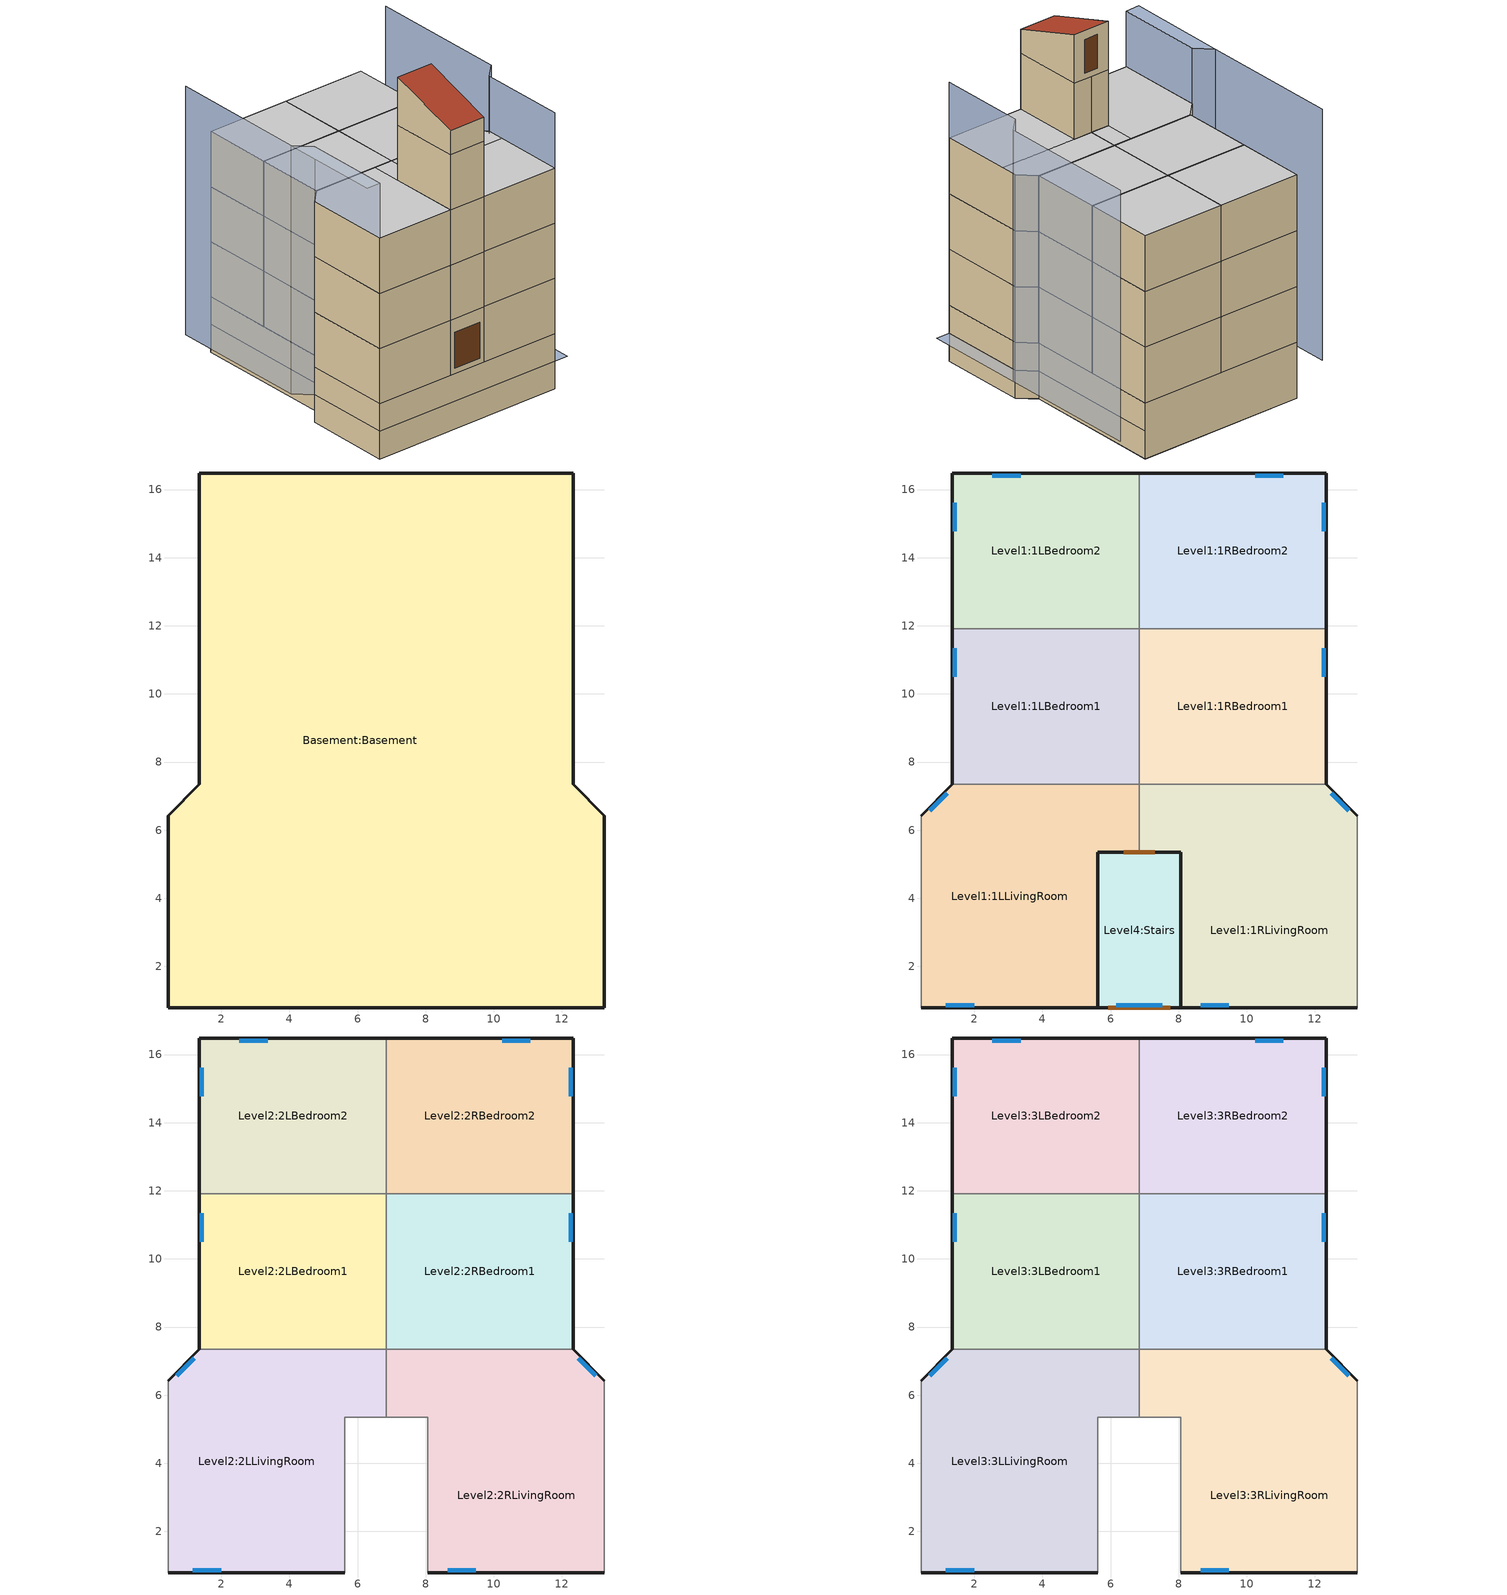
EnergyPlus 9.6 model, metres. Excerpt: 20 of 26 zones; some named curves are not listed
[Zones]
Basement:Basement
 floor ground (Project ground floor): 12.33,7.34 3.18,16.49 12.33,16.49 z0; 1.36,0.78 0.44,0.78 0.44,6.43 1.36,7.34 z0; 13.24,0.78 1.36,0.78 1.36,16.49 3.18,16.49 13.24,6.43 z0
 wall outside (Project wall + 1 inboard EPS = R 6.5): 1.36,16.49 1.36,7.34 0.44,6.43 0.44,0.78 13.24,0.78 13.24,6.43 12.33,7.34 12.33,16.49 z1.75:3.51; 12.33,16.49 1.36,16.49 z0:3.51
 wall ground (Project below grade wall): 1.36,16.49 1.36,7.34 0.44,6.43 0.44,0.78 13.24,0.78 13.24,6.43 12.33,7.34 12.33,16.49 z0:1.75
Level4:Stairs
 floor to Basement:Basement (Project internal floor): 8.06,0.78 5.62,0.78 5.62,5.35 8.06,5.35 z3.51
 wall outside (Project wall + 1 inboard EPS = R 6.5): 5.62,0.78 8.06,0.78 z14.02:17.53; 8.06,5.35 5.62,5.35 z17.53:20.57; 5.62,0.78 8.06,0.78 z17.53:19.05; 5.62,0.78 8.06,0.78 z10.52:14.02; 5.62,0.78 8.06,0.78 z7.01:10.52; 5.62,0.78 8.06,0.78 z3.51:7.01; 8.06,0.78,17.53 8.06,5.35,17.53 8.06,5.35,20.57 8.06,0.78,19.05; 5.62,5.35,17.53 5.62,0.78,17.53 5.62,0.78,19.05 5.62,5.35,20.57
 wall to Level4:4LLivingRoom (Project partition_Rev): 6.84,5.35 5.62,5.35 5.62,0.78 z14.02:17.53
 wall to Level4:4RLivingRoom (Project partition_Rev): 8.06,0.78 8.06,5.35 6.84,5.35 z14.02:17.53
 wall to Level3:3RLivingRoom (Project partition): 8.06,0.78 8.06,5.35 6.84,5.35 z10.52:14.02
 wall to Level3:3LLivingRoom (Project partition): 6.84,5.35 5.62,5.35 5.62,0.78 z10.52:14.02
 wall to Level2:2RLivingRoom (Project partition): 8.06,0.78 8.06,5.35 6.84,5.35 z7.01:10.52
 wall to Level2:2LLivingRoom (Project partition): 6.84,5.35 5.62,5.35 5.62,0.78 z7.01:10.52
 wall to Level1:1RLivingRoom (Project partition): 8.06,0.78 8.06,5.35 6.84,5.35 z3.51:7.01
 wall to Level1:1LLivingRoom (Project partition): 6.84,5.35 5.62,5.35 5.62,0.78 z3.51:7.01
 window (Project Glzg U=0.54  SHGC=0.7 Dbl Clr Air - 1001): 6.16,0.85 7.52,0.85 z15.22:16.64; 6.16,0.85 7.52,0.85 z11.71:13.13; 6.16,0.85 7.52,0.85 z8.21:9.63
 door (Project external door): 7.3,5.35 6.38,5.35 z17.88:20.02; 5.93,0.78 7.76,0.78 z3.86:6.15
 roof outside (Project pitched roof): 5.62,0.78,19.05 8.06,0.78,19.05 8.06,5.35,20.57 5.62,5.35,20.57
Level1:1RLivingRoom
 floor to Basement:Basement (Project internal floor): 13.24,0.78 8.06,0.78 8.06,5.35 13.24,5.35 z3.51; 13.24,5.35 6.84,5.35 6.84,7.34 12.33,7.34 13.24,6.43 z3.51
 wall outside (Project wall + 1 inboard EPS = R 6.5): 13.24,6.43 12.33,7.34 / 8.06,0.78 13.24,0.78 z3.51:7.01
 wall to Level1:1LLivingRoom (Project partition_Rev): 6.84,7.34 6.84,5.35 z3.51:7.01
 wall adiabatic (Project partition): 13.24,0.78 13.24,6.43 z3.51:7.01
 wall to Level1:1RBedroom1 (Project partition): 12.33,7.34 6.84,7.34 z3.51:7.01
 window (Project Glzg U=0.54  SHGC=0.7 Dbl Clr Air - 1001): 12.99,6.57 12.47,7.09 z5.01:6.43
 window x3 (Project Glzg U=0.54  SHGC=0.7 Dbl Clr Air - 1001): 8.64,0.85 9.48,0.85 z4.41:6.16
Level1:1LLivingRoom
 floor to Basement:Basement (Project internal floor): 6.84,5.35 5.62,5.35 5.62,7.34 6.84,7.34 z3.51; 5.62,0.78 0.44,0.78 0.44,6.43 1.36,7.34 5.62,7.34 z3.51
 wall outside (Project wall + 1 inboard EPS = R 6.5): 1.36,7.34 0.44,6.43 / 0.44,0.78 5.62,0.78 z3.51:7.01
 wall to Level1:1LBedroom1 (Project partition): 6.84,7.34 1.36,7.34 z3.51:7.01
 wall adiabatic (Project partition): 0.44,6.43 0.44,0.78 z3.51:7.01
 window (Project Glzg U=0.54  SHGC=0.7 Dbl Clr Air - 1001): 1.21,7.09 0.69,6.57 z5.01:6.43
 window x3 (Project Glzg U=0.54  SHGC=0.7 Dbl Clr Air - 1001): 1.16,0.85 1.99,0.85 z4.41:6.16
Level1:1LBedroom1
 floor to Basement:Basement (Project internal floor): 6.84,7.34 1.36,7.34 1.36,11.91 6.84,11.91 z3.51
 wall outside (Project wall + 1 inboard EPS = R 6.5): 1.36,11.91 1.36,7.34 z3.51:7.01
 wall to Level1:1RBedroom1 (Project partition): 6.84,7.34 6.84,11.91 z3.51:7.01
 wall to Level1:1LBedroom2 (Project partition): 6.84,11.91 1.36,11.91 z3.51:7.01
 window x2 (Project Glzg U=0.54  SHGC=0.7 Dbl Clr Air - 1001): 1.43,11.34 1.43,10.51 z4.41:6.16
Level1:1RBedroom1
 floor to Basement:Basement (Project internal floor): 12.33,7.34 6.84,7.34 6.84,11.91 12.33,11.91 z3.51
 wall outside (Project wall + 1 inboard EPS = R 6.5): 12.33,7.34 12.33,11.91 z3.51:7.01
 wall to Level1:1RBedroom2 (Project partition): 12.33,11.91 6.84,11.91 z3.51:7.01
 window x2 (Project Glzg U=0.54  SHGC=0.7 Dbl Clr Air - 1001): 12.25,10.51 12.25,11.34 z4.41:6.16
Level1:1LBedroom2
 floor to Basement:Basement (Project internal floor): 6.84,11.91 1.36,11.91 1.36,16.49 6.84,16.49 z3.51
 wall outside (Project wall + 1 inboard EPS = R 6.5): 6.84,16.49 1.36,16.49 1.36,11.91 z3.51:7.01
 wall to Level1:1RBedroom2 (Project partition): 6.84,11.91 6.84,16.49 z3.51:7.01
 window x2 (Project Glzg U=0.54  SHGC=0.7 Dbl Clr Air - 1001): 3.37,16.41 2.53,16.41 / 1.43,15.61 1.43,14.77 z4.41:6.16
Level1:1RBedroom2
 floor to Basement:Basement (Project internal floor): 12.33,11.91 6.84,11.91 6.84,16.49 12.33,16.49 z3.51
 wall outside (Project wall + 1 inboard EPS = R 6.5): 12.33,11.91 12.33,16.49 6.84,16.49 z3.51:7.01
 window x2 (Project Glzg U=0.54  SHGC=0.7 Dbl Clr Air - 1001): 12.25,14.77 12.25,15.61 / 11.08,16.41 10.24,16.41 z4.41:6.16
Level2:2RLivingRoom
 floor to Level1:1RLivingRoom (Project internal floor): 13.24,0.78 8.06,0.78 8.06,5.35 13.24,5.35 z7.01; 13.24,5.35 6.84,5.35 6.84,7.34 12.33,7.34 13.24,6.43 z7.01
 wall outside (Project wall + 1 inboard EPS = R 6.5): 13.24,6.43 12.33,7.34 / 8.06,0.78 13.24,0.78 z7.01:10.52
 wall to Level2:2LLivingRoom (Project partition_Rev): 6.84,7.34 6.84,5.35 z7.01:10.52
 wall adiabatic (Project partition): 13.24,0.78 13.24,6.43 z7.01:10.52
 wall to Level2:2RBedroom1 (Project partition): 12.33,7.34 6.84,7.34 z7.01:10.52
 window (Project Glzg U=0.54  SHGC=0.7 Dbl Clr Air - 1001): 12.99,6.57 12.47,7.09 z8.51:9.93
 window x3 (Project Glzg U=0.54  SHGC=0.7 Dbl Clr Air - 1001): 8.64,0.85 9.48,0.85 z7.91:9.66
Level2:2LLivingRoom
 floor to Level1:1LLivingRoom (Project internal floor): 6.84,5.35 5.62,5.35 5.62,7.34 6.84,7.34 z7.01; 5.62,0.78 0.44,0.78 0.44,6.43 1.36,7.34 5.62,7.34 z7.01
 wall outside (Project wall + 1 inboard EPS = R 6.5): 1.36,7.34 0.44,6.43 / 0.44,0.78 5.62,0.78 z7.01:10.52
 wall to Level2:2LBedroom1 (Project partition): 6.84,7.34 1.36,7.34 z7.01:10.52
 wall adiabatic (Project partition): 0.44,6.43 0.44,0.78 z7.01:10.52
 window (Project Glzg U=0.54  SHGC=0.7 Dbl Clr Air - 1001): 1.21,7.09 0.69,6.57 z8.51:9.93
 window x3 (Project Glzg U=0.54  SHGC=0.7 Dbl Clr Air - 1001): 1.16,0.85 1.99,0.85 z7.91:9.66
Level2:2LBedroom1
 floor to Level1:1LBedroom1 (Project internal floor): 6.84,7.34 1.36,7.34 1.36,11.91 6.84,11.91 z7.01
 wall outside (Project wall + 1 inboard EPS = R 6.5): 1.36,11.91 1.36,7.34 z7.01:10.52
 wall to Level2:2RBedroom1 (Project partition): 6.84,7.34 6.84,11.91 z7.01:10.52
 wall to Level2:2LBedroom2 (Project partition): 6.84,11.91 1.36,11.91 z7.01:10.52
 window x2 (Project Glzg U=0.54  SHGC=0.7 Dbl Clr Air - 1001): 1.43,11.34 1.43,10.51 z7.91:9.66
Level2:2RBedroom1
 floor to Level1:1RBedroom1 (Project internal floor): 12.33,7.34 6.84,7.34 6.84,11.91 12.33,11.91 z7.01
 wall outside (Project wall + 1 inboard EPS = R 6.5): 12.33,7.34 12.33,11.91 z7.01:10.52
 wall to Level2:2RBedroom2 (Project partition): 12.33,11.91 6.84,11.91 z7.01:10.52
 window x2 (Project Glzg U=0.54  SHGC=0.7 Dbl Clr Air - 1001): 12.25,10.51 12.25,11.34 z7.91:9.66
Level2:2LBedroom2
 floor to Level1:1LBedroom2 (Project internal floor): 6.84,11.91 1.36,11.91 1.36,16.49 6.84,16.49 z7.01
 wall outside (Project wall + 1 inboard EPS = R 6.5): 6.84,16.49 1.36,16.49 1.36,11.91 z7.01:10.52
 wall to Level2:2RBedroom2 (Project partition): 6.84,11.91 6.84,16.49 z7.01:10.52
 window x2 (Project Glzg U=0.54  SHGC=0.7 Dbl Clr Air - 1001): 3.37,16.41 2.53,16.41 / 1.43,15.61 1.43,14.77 z7.91:9.66
Level2:2RBedroom2
 floor to Level1:1RBedroom2 (Project internal floor): 12.33,11.91 6.84,11.91 6.84,16.49 12.33,16.49 z7.01
 wall outside (Project wall + 1 inboard EPS = R 6.5): 12.33,11.91 12.33,16.49 6.84,16.49 z7.01:10.52
 window x2 (Project Glzg U=0.54  SHGC=0.7 Dbl Clr Air - 1001): 12.25,14.77 12.25,15.61 / 11.08,16.41 10.24,16.41 z7.91:9.66
Level3:3LLivingRoom
 floor to Level2:2LLivingRoom (Project internal floor): 6.84,5.35 5.62,5.35 5.62,7.34 6.84,7.34 z10.52; 5.62,0.78 0.44,0.78 0.44,6.43 1.36,7.34 5.62,7.34 z10.52
 wall outside (Project wall + 1 inboard EPS = R 6.5): 1.36,7.34 0.44,6.43 / 0.44,0.78 5.62,0.78 z10.52:14.02
 wall to Level3:3LBedroom1 (Project partition): 6.84,7.34 1.36,7.34 z10.52:14.02
 wall adiabatic (Project partition): 0.44,6.43 0.44,0.78 z10.52:14.02
 wall to Level3:3RLivingRoom (Project partition): 6.84,5.35 6.84,7.34 z10.52:14.02
 window (Project Glzg U=0.54  SHGC=0.7 Dbl Clr Air - 1001): 1.21,7.09 0.69,6.57 z12.02:13.44
 window x3 (Project Glzg U=0.54  SHGC=0.7 Dbl Clr Air - 1001): 1.16,0.85 1.99,0.85 z11.42:13.17
 ceiling to Level4:4LLivingRoom (Project internal floor_Rev): 5.62,5.35 6.84,5.35 6.84,7.34 5.62,7.34 z14.02; 0.44,0.78 5.62,0.78 5.62,7.34 1.36,7.34 0.44,6.43 z14.02
Level3:3RLivingRoom
 floor to Level2:2RLivingRoom (Project internal floor): 13.24,0.78 8.06,0.78 8.06,5.35 13.24,5.35 z10.52; 13.24,5.35 6.84,5.35 6.84,7.34 12.33,7.34 13.24,6.43 z10.52
 wall outside (Project wall + 1 inboard EPS = R 6.5): 13.24,6.43 12.33,7.34 / 8.06,0.78 13.24,0.78 z10.52:14.02
 wall adiabatic (Project partition): 13.24,0.78 13.24,6.43 z10.52:14.02
 wall to Level3:3RBedroom1 (Project partition): 12.33,7.34 6.84,7.34 z10.52:14.02
 window (Project Glzg U=0.54  SHGC=0.7 Dbl Clr Air - 1001): 12.99,6.57 12.47,7.09 z12.02:13.44
 window x3 (Project Glzg U=0.54  SHGC=0.7 Dbl Clr Air - 1001): 8.64,0.85 9.48,0.85 z11.42:13.17
 ceiling to Level4:4RLivingRoom (Project internal floor_Rev): 8.06,0.78 13.24,0.78 13.24,5.35 8.06,5.35 z14.02; 6.84,5.35 13.24,5.35 13.24,6.43 12.33,7.34 6.84,7.34 z14.02
Level3:3LBedroom1
 floor to Level2:2LBedroom1 (Project internal floor): 6.84,7.34 1.36,7.34 1.36,11.91 6.84,11.91 z10.52
 wall outside (Project wall + 1 inboard EPS = R 6.5): 1.36,11.91 1.36,7.34 z10.52:14.02
 wall to Level3:3RBedroom1 (Project partition): 6.84,7.34 6.84,11.91 z10.52:14.02
 wall to Level3:3LBedroom2 (Project partition): 6.84,11.91 1.36,11.91 z10.52:14.02
 window x2 (Project Glzg U=0.54  SHGC=0.7 Dbl Clr Air - 1001): 1.43,11.34 1.43,10.51 z11.42:13.17
 ceiling to Level4:4LBedroom1 (Project internal floor_Rev): 1.36,7.34 6.84,7.34 6.84,11.91 1.36,11.91 z14.02
Level3:3RBedroom1
 floor to Level2:2RBedroom1 (Project internal floor): 12.33,7.34 6.84,7.34 6.84,11.91 12.33,11.91 z10.52
 wall outside (Project wall + 1 inboard EPS = R 6.5): 12.33,7.34 12.33,11.91 z10.52:14.02
 wall to Level3:3RBedroom2 (Project partition): 12.33,11.91 6.84,11.91 z10.52:14.02
 window x2 (Project Glzg U=0.54  SHGC=0.7 Dbl Clr Air - 1001): 12.25,10.51 12.25,11.34 z11.42:13.17
 ceiling to Level4:4RBedroom1 (Project internal floor_Rev): 6.84,7.34 12.33,7.34 12.33,11.91 6.84,11.91 z14.02
Level3:3LBedroom2
 floor to Level2:2LBedroom2 (Project internal floor): 6.84,11.91 1.36,11.91 1.36,16.49 6.84,16.49 z10.52
 wall outside (Project wall + 1 inboard EPS = R 6.5): 6.84,16.49 1.36,16.49 1.36,11.91 z10.52:14.02
 wall to Level3:3RBedroom2 (Project partition): 6.84,11.91 6.84,16.49 z10.52:14.02
 window x2 (Project Glzg U=0.54  SHGC=0.7 Dbl Clr Air - 1001): 3.37,16.41 2.53,16.41 / 1.43,15.61 1.43,14.77 z11.42:13.17
 ceiling to Level4:4LBedroom2 (Project internal floor_Rev): 1.36,11.91 6.84,11.91 6.84,16.49 1.36,16.49 z14.02
Level3:3RBedroom2
 floor to Level2:2RBedroom2 (Project internal floor): 12.33,11.91 6.84,11.91 6.84,16.49 12.33,16.49 z10.52
 wall outside (Project wall + 1 inboard EPS = R 6.5): 12.33,11.91 12.33,16.49 6.84,16.49 z10.52:14.02
 window x2 (Project Glzg U=0.54  SHGC=0.7 Dbl Clr Air - 1001): 12.25,14.77 12.25,15.61 / 11.08,16.41 10.24,16.41 z11.42:13.17
 ceiling to Level4:4RBedroom2 (Project internal floor_Rev): 6.84,11.91 12.33,11.91 12.33,16.49 6.84,16.49 z14.02
shading: 14.16,16.49 14.16,7.34 / 14.16,7.34 13.24,6.43 / 13.24,6.43 13.24,0.78 / 0.44,0.78 0.44,6.43 / 0.44,6.43 -0.47,7.34 / -0.47,7.34 -0.47,16.49 z1.75:17.53; 1.36,16.49 12.33,16.49 / 13.24,0.78 0.44,0.78 / 0.44,6.43 1.36,7.34 / 12.33,7.34 13.24,6.43 z0:1.75; 14.16,0.78 13.24,0.78 13.24,6.43 14.16,7.34 z1.75; -0.47,0.78 0.44,0.78 0.44,6.43 -0.47,7.34 z17.53
[Site:Location]
Untitled (01-01:31-12)  (01-01:31-12): Latitude {deg}=40.66; Longitude {deg}=-73.8; Time Zone {hr}=-5; Elevation {m}=7
[Site:GroundTemperature:BuildingSurface]
18, 18, 18, 18, 18, 18, 18, 18, 18, 18, 18, 18
[Site:GroundTemperature:Deep]
14, 14, 14, 14, 14, 14, 14, 14, 14, 14, 14, 14
[Site:GroundTemperature:Shallow]
14, 14, 14, 14, 14, 14, 14, 14, 14, 14, 14, 14
[Site:GroundTemperature:FCfactorMethod]
6.02, 2.12, 1.06, 1.98, 7.24, 13.14, 18.69, 22.71, 23.88, 21.99, 17.45, 11.72
[Site:GroundReflectance]
0.2, 0.2, 0.2, 0.2, 0.2, 0.2, 0.2, 0.2, 0.2, 0.2, 0.2, 0.2
[Site:GroundReflectance:SnowModifier]
2, 2
[SizingPeriod:DesignDay] Day of Month=15; Day Type=SummerDesignDay; Humidity Condition Type=WetBulb; Barometric Pressure {Pa}=101240.9; Wind Speed {m/s}=0; Wind Direction {deg}=0; Rain Indicator=No; Snow Indicator=No; Daylight Saving Time Indicator=Yes; Solar Model Indicator=ASHRAEClearSky; Sky Clearness=0.98
Name | Month | Maximum Dry-Bulb Temperature {C} | Daily Dry-Bulb Temperature Range {deltaC} | Wetbulb or DewPoint at Maximum Dry-Bulb {C}
Summer Design Day in Untitled (01-01:31-12) Jun | 6 | 33.2 | 10.7 | 22.9
Summer Design Day in Untitled (01-01:31-12) Jul | 7 | 35.3 | 9.5 | 24.6
Summer Design Day in Untitled (01-01:31-12) Aug | 8 | 33.7 | 8.5 | 23.6
Summer Design Day in Untitled (01-01:31-12) Sep | 9 | 30.4 | 8.3 | 21.5
[Building]
Building: North Axis {deg}=0; Terrain=Suburbs; Loads Convergence Tolerance Value {W}=.04; Temperature Convergence Tolerance Value {deltaC}=.4; Solar Distribution=FullExterior; Maximum Number of Warmup Days=25; Minimum Number of Warmup Days=6
[Site:WaterMainsTemperature]
Calculation Method=Correlation; Annual Average Outdoor Air Temperature {C}=10; Maximum Difference In Monthly Average Outdoor Air Temperatures {deltaC}=20
[Material:NoMass] Roughness=Rough; Thermal Absorptance=0.9; Solar Absorptance=0.7; Visible Absorptance=0.7
Name | Thermal Resistance {m2-K/W}
1_RVAL_2; 2_RVAL_3 | .21
5_RVAL_2; 6_RVAL_2; 11_RVAL_2 | .15
[Construction]
Project internal floor: Gypsum Plastering_.0127, 1_RVAL_2, Plywood (Heavyweight)_.0254, Timber Flooring_.0127
Project internal floor_Rev: Timber Flooring_.0127, Plywood (Heavyweight)_.0254, 2_RVAL_3, Gypsum Plastering_.0127
Project partition: Gypsum Plasterboard_.025, 5_RVAL_2, Gypsum Plasterboard_.025
Project partition_Rev: Gypsum Plasterboard_.025, 6_RVAL_2, Gypsum Plasterboard_.025
Project wall + 1 inboard EPS = R 6.5: Brickwork Outer_.1, Brickwork Inner_.1, Gypsum Plastering_.013, EPS Expanded Polystyrene (Standard)_.0254, Gypsum Plastering_.0127
Project external door: Painted Oak_.035
Project pitched roof: Clay Tile (roofing)_.025, 11_RVAL_2, Roofing Felt_.005
Project ground floor: Concrete High density_.2032
Project below grade wall: Brickwork Outer_.1, Brickwork Inner_.1, Gypsum Plastering_.013
Project Glzg U=0.54  SHGC=0.7 Dbl Clr Air - 1001: 3, 1001, 3
Project Glzg U=0.54  SHGC=0.7 Dbl Clr Air - 2001: 3, 1001, 3, 20002
[WindowMaterial:Gas]
1001: Gas Type=Air; Thickness {m}=.006
[WindowMaterial:Glazing]
3: Optical Data Type=SpectralAverage; Thickness {m}=.006; Solar Transmittance at Normal Incidence=.775; Front Side Solar Reflectance at Normal Incidence=.071; Back Side Solar Reflectance at Normal Incidence=.071; Visible Transmittance at Normal Incidence=.881; Front Side Visible Reflectance at Normal Incidence=.08; Back Side Visible Reflectance at Normal Incidence=.08; Infrared Transmittance at Normal Incidence=0; Front Side Infrared Hemispherical Emissivity=.84; Back Side Infrared Hemispherical Emissivity=.84; Conductivity {W/m-K}=.9; Dirt Correction Factor for Solar and Visible Transmittance=1
[WindowMaterial:Blind]
20002: Slat Orientation=Horizontal; Slat Width {m}=0.025; Slat Separation {m}=0.01875; Slat Thickness {m}=0.001; Slat Angle {deg}=45; Slat Conductivity {W/m-K}=0.9; Slat Beam Solar Transmittance=0; Front Side Slat Beam Solar Reflectance=0.5; Back Side Slat Beam Solar Reflectance=0.5; Slat Diffuse Solar Transmittance=0; Front Side Slat Diffuse Solar Reflectance=0.5; Back Side Slat Diffuse Solar Reflectance=0.5; Slat Beam Visible Transmittance=0; Front Side Slat Beam Visible Reflectance=0.5; Back Side Slat Beam Visible Reflectance=0.5; Slat Diffuse Visible Transmittance=0; Front Side Slat Diffuse Visible Reflectance=0.5; Back Side Slat Diffuse Visible Reflectance=0.5; Slat Infrared Hemispherical Transmittance=0; Front Side Slat Infrared Hemispherical Emissivity=0.9; Back Side Slat Infrared Hemispherical Emissivity=0.9; Blind to Glass Distance {m}=0.05; Blind Top Opening Multiplier=0.5; Blind Bottom Opening Multiplier=0.5; Blind Left Side Opening Multiplier=0.5; Blind Right Side Opening Multiplier=0.5; Minimum Slat Angle {deg}=0; Maximum Slat Angle {deg}=180
[Material] Roughness=Rough; Thermal Absorptance=0.9
Name | Thickness {m} | Conductivity {W/m-K} | Density {kg/m3} | Specific Heat {J/kg-K} | Solar Absorptance | Visible Absorptance
Gypsum Plastering_.0127 | .0127 | 0.4 | 1000 | 1000 | 0.5 | 0.5
Plywood (Heavyweight)_.0254 | .0254 | 0.15 | 700 | 1420 | 0.78 | 0.78
Timber Flooring_.0127 | .0127 | 0.14 | 650 | 1200 | 0.78 | 0.78
Gypsum Plasterboard_.025 | .025 | 0.25 | 900 | 1000 | 0.5 | 0.5
Brickwork Outer_.1 | .1 | 0.84 | 1700 | 800 | 0.7 | 0.7
Brickwork Inner_.1 | .1 | 0.62 | 1700 | 800 | 0.7 | 0.7
Gypsum Plastering_.013 | .013 | 0.4 | 1000 | 1000 | 0.5 | 0.5
EPS Expanded Polystyrene (Standard)_.0254 | .0254 | 0.04 | 15 | 1400 | 0.6 | 0.6
Painted Oak_.035 | .035 | 0.19 | 700 | 2390 | 0.5 | 0.5
Clay Tile (roofing)_.025 | .025 | 1 | 2000 | 800 | 0.7 | 0.7
Roofing Felt_.005 | .005 | 0.19 | 960 | 837 | 0.8 | 0.8
Concrete High density_.2032 | .2032 | 2 | 2400 | 1000 | 0.6 | 0.6
[WindowShadingControl] Shading Type=InteriorBlind; Construction with Shading=Project Glzg U=0.54  SHGC=0.7 Dbl Clr Air - 2001; Shading Control Type=OnIfScheduleAllows; Schedule=TM59_Living_Occ; Shading Control Is Scheduled=Yes; Glare Control Is Active=No; Type of Slat Angle Control for Blinds=FixedSlatAngle; Setpoint 2 {W/m2 or deg C}=0; Multiple Surface Control Type=Group
Name | Zone | Fenestration Surface 1 | Fenestration Surface 2 | Fenestration Surface 3
71001 | Level4:Stairs | Level4:Stairs_Wall_6_0_0_0_0_0_Win | Level3:3Stairs_Wall_6_0_0_0_0_0_Win | Level2:2Stairs_Wall_6_0_0_0_0_0_Win
81001 | Level3:3LLivingRoom | Level3:3LLivingRoom_Wall_3_0_0_0_0_0_Win | Level3:3LLivingRoom_Wall_5_0_0_0_0_2_Win
91001 | Level3:3RLivingRoom | Level3:3RLivingRoom_Wall_3_0_0_0_0_0_Win | Level3:3RLivingRoom_Wall_8_0_0_0_0_2_Win
101001 | Level3:3LBedroom1 | Level3:3LBedroom1_Wall_4_0_0_0_0_1_Win
111001 | Level3:3RBedroom1 | Level3:3RBedroom1_Wall_2_0_0_0_0_1_Win
121001 | Level3:3LBedroom2 | Level3:3LBedroom2_Wall_3_0_0_0_0_1_Win | Level3:3LBedroom2_Wall_4_0_0_0_0_1_Win
131001 | Level3:3RBedroom2 | Level3:3RBedroom2_Wall_2_0_0_0_0_1_Win | Level3:3RBedroom2_Wall_3_0_0_0_0_1_Win
141001 | Level2:2LLivingRoom | Level2:2LLivingRoom_Wall_3_0_0_0_0_0_Win | Level2:2LLivingRoom_Wall_5_0_0_0_0_2_Win
151001 | Level2:2RLivingRoom | Level2:2RLivingRoom_Wall_3_0_0_0_0_0_Win | Level2:2RLivingRoom_Wall_8_0_0_0_0_2_Win
161001 | Level2:2LBedroom1 | Level2:2LBedroom1_Wall_4_0_0_0_0_1_Win
171001 | Level2:2RBedroom1 | Level2:2RBedroom1_Wall_2_0_0_0_0_1_Win
181001 | Level2:2LBedroom2 | Level2:2LBedroom2_Wall_3_0_0_0_0_1_Win | Level2:2LBedroom2_Wall_4_0_0_0_0_1_Win
191001 | Level2:2RBedroom2 | Level2:2RBedroom2_Wall_2_0_0_0_0_1_Win | Level2:2RBedroom2_Wall_3_0_0_0_0_1_Win
201001 | Level1:1LLivingRoom | Level1:1LLivingRoom_Wall_3_0_0_0_0_0_Win | Level1:1LLivingRoom_Wall_5_0_0_0_0_2_Win
211001 | Level1:1RLivingRoom | Level1:1RLivingRoom_Wall_3_0_0_0_0_0_Win | Level1:1RLivingRoom_Wall_8_0_0_0_0_2_Win
221001 | Level1:1LBedroom1 | Level1:1LBedroom1_Wall_4_0_0_0_0_1_Win
231001 | Level1:1RBedroom1 | Level1:1RBedroom1_Wall_2_0_0_0_0_1_Win
241001 | Level1:1LBedroom2 | Level1:1LBedroom2_Wall_3_0_0_0_0_1_Win | Level1:1LBedroom2_Wall_4_0_0_0_0_1_Win
251001 | Level1:1RBedroom2 | Level1:1RBedroom2_Wall_2_0_0_0_0_1_Win | Level1:1RBedroom2_Wall_3_0_0_0_0_1_Win
[Zone] Type=1; Multiplier=1; Zone Inside Convection Algorithm=TARP; Part of Total Floor Area=Yes
Name | Volume {m3} | Floor Area {m2}
Level4:Stairs | 137.2092 | 9.7166
Level3:3LLivingRoom; Level2:2LLivingRoom; Level1:1LLivingRoom | 103.9457 | 33.0028
Level3:3RLivingRoom; Level2:2RLivingRoom; Level1:1RLivingRoom | 103.9458 | 33.0029
Level3:3LBedroom1; Level3:3RBedroom1; Level2:2LBedroom1; Level2:2RBedroom1; Level1:1LBedroom1; Level1:1RBedroom1 | 71.8702 | 22.8188
Level3:3LBedroom2; Level3:3RBedroom2; Level2:2LBedroom2; Level2:2RBedroom2; Level1:1LBedroom2; Level1:1RBedroom2 | 69.008 | 21.9101
Basement:Basement | 600.7424 | 171.3861
[PEOPLE] Number of People Schedule=TM59_Living_Occ; Number of People Calculation Method=People/Area; People per Floor Area {person/m2}=.0188; Fraction Radiant=.3; Sensible Heat Fraction=AutoCalculate; Carbon Dioxide Generation Rate {m3/s-W}=3.82e-08; Enable ASHRAE 55 Comfort Warnings=No; Mean Radiant Temperature Calculation Type=ZoneAveraged; Work Efficiency Schedule=Work efficiency; Clothing Insulation Calculation Method=ClothingInsulationSchedule; Air Velocity Schedule=Default Air Velocity for Comfort Calculations
Name | Zone or ZoneList or Space or SpaceList | Activity Level Schedule | Clothing Insulation Schedule
People Level4:Stairs | Level4:Stairs | Activity Schedule 26024 | Clothing Schedule 26024
People Level3:3LLivingRoom | Level3:3LLivingRoom | Activity Schedule 26077 | Clothing Schedule 26077
People Level3:3RLivingRoom | Level3:3RLivingRoom | Activity Schedule 26087 | Clothing Schedule 26087
People Level3:3LBedroom1 | Level3:3LBedroom1 | Activity Schedule 26097 | Clothing Schedule 26097
People Level3:3RBedroom1 | Level3:3RBedroom1 | Activity Schedule 26104 | Clothing Schedule 26104
People Level3:3LBedroom2 | Level3:3LBedroom2 | Activity Schedule 26111 | Clothing Schedule 26111
People Level3:3RBedroom2 | Level3:3RBedroom2 | Activity Schedule 26118 | Clothing Schedule 26118
People Level2:2LLivingRoom | Level2:2LLivingRoom | Activity Schedule 26158 | Clothing Schedule 26158
People Level2:2RLivingRoom | Level2:2RLivingRoom | Activity Schedule 26168 | Clothing Schedule 26168
People Level2:2LBedroom1 | Level2:2LBedroom1 | Activity Schedule 26178 | Clothing Schedule 26178
People Level2:2RBedroom1 | Level2:2RBedroom1 | Activity Schedule 26185 | Clothing Schedule 26185
People Level2:2LBedroom2 | Level2:2LBedroom2 | Activity Schedule 26192 | Clothing Schedule 26192
People Level2:2RBedroom2 | Level2:2RBedroom2 | Activity Schedule 26199 | Clothing Schedule 26199
People Level1:1LLivingRoom | Level1:1LLivingRoom | Activity Schedule 26239 | Clothing Schedule 26239
People Level1:1RLivingRoom | Level1:1RLivingRoom | Activity Schedule 26249 | Clothing Schedule 26249
People Level1:1LBedroom1 | Level1:1LBedroom1 | Activity Schedule 26259 | Clothing Schedule 26259
People Level1:1RBedroom1 | Level1:1RBedroom1 | Activity Schedule 26266 | Clothing Schedule 26266
People Level1:1LBedroom2 | Level1:1LBedroom2 | Activity Schedule 26273 | Clothing Schedule 26273
People Level1:1RBedroom2 | Level1:1RBedroom2 | Activity Schedule 26280 | Clothing Schedule 26280
People Basement:Basement | Basement:Basement | Activity Schedule 26526 | Clothing Schedule 26526
[Lights] Schedule=TM59_Default_Light; Design Level Calculation Method=Watts/Area; Watts per Zone Floor Area {W/m2}=5; Return Air Fraction=0; Fraction Radiant=.42; Fraction Visible=.18; Fraction Replaceable=1
Name | Zone or ZoneList or Space or SpaceList
Level4:Stairs General lighting | Level4:Stairs
Level3:3LLivingRoom General lighting | Level3:3LLivingRoom
Level3:3RLivingRoom General lighting | Level3:3RLivingRoom
Level3:3LBedroom1 General lighting | Level3:3LBedroom1
Level3:3RBedroom1 General lighting | Level3:3RBedroom1
Level3:3LBedroom2 General lighting | Level3:3LBedroom2
Level3:3RBedroom2 General lighting | Level3:3RBedroom2
Level2:2LLivingRoom General lighting | Level2:2LLivingRoom
Level2:2RLivingRoom General lighting | Level2:2RLivingRoom
Level2:2LBedroom1 General lighting | Level2:2LBedroom1
Level2:2RBedroom1 General lighting | Level2:2RBedroom1
Level2:2LBedroom2 General lighting | Level2:2LBedroom2
Level2:2RBedroom2 General lighting | Level2:2RBedroom2
Level1:1LLivingRoom General lighting | Level1:1LLivingRoom
Level1:1RLivingRoom General lighting | Level1:1RLivingRoom
Level1:1LBedroom1 General lighting | Level1:1LBedroom1
Level1:1RBedroom1 General lighting | Level1:1RBedroom1
Level1:1LBedroom2 General lighting | Level1:1LBedroom2
Level1:1RBedroom2 General lighting | Level1:1RBedroom2
Basement:Basement General lighting | Basement:Basement
[ZoneInfiltration:DesignFlowRate] Schedule=On 24/7; Design Flow Rate Calculation Method=Flow/zone; Constant Term Coefficient=.606; Temperature Term Coefficient=.03636; Velocity Term Coefficient=.1177; Velocity Squared Term Coefficient=0
Name | Zone or ZoneList | Design Flow Rate {m3/s}
Level4:Stairs Infiltration | Level4:Stairs | .008233
Level3:3LLivingRoom Infiltration | Level3:3LLivingRoom | .006237
Level3:3RLivingRoom Infiltration | Level3:3RLivingRoom | .006237
Level3:3LBedroom1 Infiltration | Level3:3LBedroom1 | .002875
Level3:3RBedroom1 Infiltration | Level3:3RBedroom1 | .002875
Level3:3LBedroom2 Infiltration | Level3:3LBedroom2 | .00414
Level3:3RBedroom2 Infiltration | Level3:3RBedroom2 | .00414
Level2:2LLivingRoom Infiltration | Level2:2LLivingRoom | .006237
Level2:2RLivingRoom Infiltration | Level2:2RLivingRoom | .006237
Level2:2LBedroom1 Infiltration | Level2:2LBedroom1 | .002875
Level2:2RBedroom1 Infiltration | Level2:2RBedroom1 | .002875
Level2:2LBedroom2 Infiltration | Level2:2LBedroom2 | .00414
Level2:2RBedroom2 Infiltration | Level2:2RBedroom2 | .00414
Level1:1LLivingRoom Infiltration | Level1:1LLivingRoom | .006237
Level1:1RLivingRoom Infiltration | Level1:1RLivingRoom | .006237
Level1:1LBedroom1 Infiltration | Level1:1LBedroom1 | .002875
Level1:1RBedroom1 Infiltration | Level1:1RBedroom1 | .002875
Level1:1LBedroom2 Infiltration | Level1:1LBedroom2 | .00414
Level1:1RBedroom2 Infiltration | Level1:1RBedroom2 | .00414
Basement:Basement Infiltration | Basement:Basement | .036045
[Exterior:Lights]
EXTERIOR LIGHTING: Schedule=On 24/7; Design Level {W}=100; Control Option=AstronomicalClock
[AirConditioner:VariableRefrigerantFlow] Availability Schedule=On 24/7; Gross Rated Total Cooling Capacity {W}=autosize; Gross Rated Cooling COP {W/W}=3.3; Minimum Condenser Inlet Node Temperature in Cooling Mode {C}=-6; Maximum Condenser Inlet Node Temperature in Cooling Mode {C}=43; Cooling Capacity Ratio Modifier Function of Low Temperature Curve=VRFCoolCapFT; Cooling Capacity Ratio Boundary Curve=VRFCoolCapFTBoundary; Cooling Capacity Ratio Modifier Function of High Temperature Curve=VRFCoolCapFTHi; Cooling Energy Input Ratio Modifier Function of Low Temperature Curve=VRFCoolEIRFT; Cooling Energy Input Ratio Boundary Curve=VRFCoolEIRFTBoundary; Cooling Energy Input Ratio Modifier Function of High Temperature Curve=VRFCoolEIRFTHi; Cooling Energy Input Ratio Modifier Function of Low Part-Load Ratio Curve=CoolingEIRLowPLR; Cooling Energy Input Ratio Modifier Function of High Part-Load Ratio Curve=CoolingEIRHiPLR; Cooling Combination Ratio Correction Factor Curve=CoolingCombRatio; Cooling Part-Load Fraction Correlation Curve=VRFCPLFFPLR; Gross Rated Heating Capacity {W}=autosize; Rated Heating Capacity Sizing Ratio {W/W}=1; Gross Rated Heating COP {W/W}=3.4; Minimum Condenser Inlet Node Temperature in Heating Mode {C}=-20; Maximum Condenser Inlet Node Temperature in Heating Mode {C}=40; Heating Capacity Ratio Modifier Function of Low Temperature Curve=VRFHeatCapFT; Heating Capacity Ratio Boundary Curve=VRFHeatCapFTBoundary; Heating Capacity Ratio Modifier Function of High Temperature Curve=VRFHeatCapFTHi; Heating Energy Input Ratio Modifier Function of Low Temperature Curve=VRFHeatEIRFT; Heating Energy Input Ratio Boundary Curve=VRFHeatEIRFTBoundary; Heating Energy Input Ratio Modifier Function of High Temperature Curve=VRFHeatEIRFTHi; Heating Performance Curve Outdoor Temperature Type=WetBulbTemperature; Heating Energy Input Ratio Modifier Function of Low Part-Load Ratio Curve=HeatingEIRLowPLR; Heating Energy Input Ratio Modifier Function of High Part-Load Ratio Curve=HeatingEIRHiPLR; Heating Combination Ratio Correction Factor Curve=HeatingCombRatio; Heating Part-Load Fraction Correlation Curve=VRFCPLFFPLR; Minimum Heat Pump Part-Load Ratio=0.2; Master Thermostat Priority Control Type=LoadPriority; Heat Pump Waste Heat Recovery=Yes; Equivalent Piping Length used for Piping Correction Factor in Cooling Mode {m}=50; Vertical Height used for Piping Correction Factor {m}=15; Piping Correction Factor for Length in Cooling Mode Curve=CoolingLengthCorrectionFactor; Piping Correction Factor for Height in Cooling Mode Coefficient {1/m}=-0; Equivalent Piping Length used for Piping Correction Factor in Heating Mode {m}=50; Piping Correction Factor for Length in Heating Mode Curve=VRF Piping Correction Factor for Length in Heating Mode; Piping Correction Factor for Height in Heating Mode Coefficient {1/m}=0; Crankcase Heater Power per Compressor {W}=15; Number of Compressors=2; Ratio of Compressor Size to Total Compressor Capacity {W/W}=0.5; Maximum Outdoor Dry-Bulb Temperature for Crankcase Heater {C}=5; Defrost Strategy=Resistive; Defrost Control=Timed; Defrost Time Period Fraction=0; Resistive Defrost Heater Capacity {W}=autosize; Maximum Outdoor Dry-bulb Temperature for Defrost Operation {C}=5; Condenser Type=AirCooled; Water Condenser Volume Flow Rate {m3/s}=autosize; Evaporative Condenser Effectiveness=0.9; Evaporative Condenser Air Flow Rate {m3/s}=autosize; Evaporative Condenser Pump Rated Power Consumption {W}=autosize; Basin Heater Capacity {W/K}=0; Basin Heater Setpoint Temperature {C}=2; Basin Heater Operating Schedule=On 24/7; Fuel Type=Electricity; Minimum Condenser Inlet Node Temperature in Heat Recovery Mode {C}=-10; Maximum Condenser Inlet Node Temperature in Heat Recovery Mode {C}=40; Heat Recovery Cooling Capacity Modifier Curve=VRF Heat Recovery Cooling Capacity Modifier; Initial Heat Recovery Cooling Capacity Fraction {W/W}=0.5; Heat Recovery Cooling Capacity Time Constant {hr}=0.15; Heat Recovery Cooling Energy Modifier Curve=VRF Heat Recovery Cooling Energy Modifier; Initial Heat Recovery Cooling Energy Fraction {W/W}=1; Heat Recovery Cooling Energy Time Constant {hr}=0; Heat Recovery Heating Capacity Modifier Curve=VRF Heat Recovery Heating Capacity Modifier; Initial Heat Recovery Heating Capacity Fraction {W/W}=1; Heat Recovery Heating Capacity Time Constant {hr}=0.15; Heat Recovery Heating Energy Modifier Curve=VRF Heat Recovery Heating Energy Modifier; Initial Heat Recovery Heating Energy Fraction {W/W}=1; Heat Recovery Heating Energy Time Constant {hr}=0
Name | Heat Pump | Zone Terminal Unit List
 | OU 1L | OU 1L Zone List
 | OU 1R | OU 1R Zone List
 | OU 2L | OU 2L Zone List
 | OU 3L | OU 3L Zone List
 | OU 4L | OU 4L Zone List
 | OU 2R | OU 2R Zone List
 | OU 3R | OU 3R Zone List
 | OU 4R | OU 4R Zone List
 | OU Stairwell | OU Stairwell Zone List
[ZoneTerminalUnitList]
OU 1L Zone List: Zone Terminal Unit Name 1=Level1:1LLivingRoom VRF Indoor Unit; Zone Terminal Unit Name 2=Level1:1LBedroom1 VRF Indoor Unit; Zone Terminal Unit Name 3=Level1:1LBedroom2 VRF Indoor Unit
[ZoneControl:Thermostat] Control Type Schedule=Control type schedule: Always 4
Name | Zone or ZoneList | Control 1
Level1:1LLivingRoom Thermostat | Level1:1LLivingRoom | Level1:1LLivingRoom Dual SP
Level1:1LBedroom1 Thermostat | Level1:1LBedroom1 | Level1:1LBedroom1 Dual SP
Level1:1LBedroom2 Thermostat | Level1:1LBedroom2 | Level1:1LBedroom2 Dual SP
Level1:1RLivingRoom Thermostat | Level1:1RLivingRoom | Level1:1RLivingRoom Dual SP
Level1:1RBedroom1 Thermostat | Level1:1RBedroom1 | Level1:1RBedroom1 Dual SP
Level1:1RBedroom2 Thermostat | Level1:1RBedroom2 | Level1:1RBedroom2 Dual SP
Level2:2LLivingRoom Thermostat | Level2:2LLivingRoom | Level2:2LLivingRoom Dual SP
Level2:2LBedroom1 Thermostat | Level2:2LBedroom1 | Level2:2LBedroom1 Dual SP
Level2:2LBedroom2 Thermostat | Level2:2LBedroom2 | Level2:2LBedroom2 Dual SP
Level2:2RLivingRoom Thermostat | Level2:2RLivingRoom | Level2:2RLivingRoom Dual SP
Level2:2RBedroom1 Thermostat | Level2:2RBedroom1 | Level2:2RBedroom1 Dual SP
Level2:2RBedroom2 Thermostat | Level2:2RBedroom2 | Level2:2RBedroom2 Dual SP
Level3:3RLivingRoom Thermostat | Level3:3RLivingRoom | Level3:3RLivingRoom Dual SP
Level3:3RBedroom1 Thermostat | Level3:3RBedroom1 | Level3:3RBedroom1 Dual SP
Level3:3RBedroom2 Thermostat | Level3:3RBedroom2 | Level3:3RBedroom2 Dual SP
Level3:3LLivingRoom Thermostat | Level3:3LLivingRoom | Level3:3LLivingRoom Dual SP
Level3:3LBedroom1 Thermostat | Level3:3LBedroom1 | Level3:3LBedroom1 Dual SP
Level3:3LBedroom2 Thermostat | Level3:3LBedroom2 | Level3:3LBedroom2 Dual SP
Level4:Stairs Thermostat | Level4:Stairs | Level4:Stairs Dual SP
[ThermostatSetpoint:DualSetpoint]
Name | Heating Setpoint Temperature Schedule | Cooling Setpoint Temperature Schedule
Level1:1LLivingRoom Dual SP | Level1:1LLivingRoom Heating Setpoint Schedule | Level1:1LLivingRoom Cooling Setpoint Schedule
Level1:1LBedroom1 Dual SP | Level1:1LBedroom1 Heating Setpoint Schedule | Level1:1LBedroom1 Cooling Setpoint Schedule
Level1:1LBedroom2 Dual SP | Level1:1LBedroom2 Heating Setpoint Schedule | Level1:1LBedroom2 Cooling Setpoint Schedule
Level1:1RLivingRoom Dual SP | Level1:1RLivingRoom Heating Setpoint Schedule | Level1:1RLivingRoom Cooling Setpoint Schedule
Level1:1RBedroom1 Dual SP | Level1:1RBedroom1 Heating Setpoint Schedule | Level1:1RBedroom1 Cooling Setpoint Schedule
Level1:1RBedroom2 Dual SP | Level1:1RBedroom2 Heating Setpoint Schedule | Level1:1RBedroom2 Cooling Setpoint Schedule
Level2:2LLivingRoom Dual SP | Level2:2LLivingRoom Heating Setpoint Schedule | Level2:2LLivingRoom Cooling Setpoint Schedule
Level2:2LBedroom1 Dual SP | Level2:2LBedroom1 Heating Setpoint Schedule | Level2:2LBedroom1 Cooling Setpoint Schedule
Level2:2LBedroom2 Dual SP | Level2:2LBedroom2 Heating Setpoint Schedule | Level2:2LBedroom2 Cooling Setpoint Schedule
Level2:2RLivingRoom Dual SP | Level2:2RLivingRoom Heating Setpoint Schedule | Level2:2RLivingRoom Cooling Setpoint Schedule
Level2:2RBedroom1 Dual SP | Level2:2RBedroom1 Heating Setpoint Schedule | Level2:2RBedroom1 Cooling Setpoint Schedule
Level2:2RBedroom2 Dual SP | Level2:2RBedroom2 Heating Setpoint Schedule | Level2:2RBedroom2 Cooling Setpoint Schedule
Level3:3RLivingRoom Dual SP | Level3:3RLivingRoom Heating Setpoint Schedule | Level3:3RLivingRoom Cooling Setpoint Schedule
Level3:3RBedroom1 Dual SP | Level3:3RBedroom1 Heating Setpoint Schedule | Level3:3RBedroom1 Cooling Setpoint Schedule
Level3:3RBedroom2 Dual SP | Level3:3RBedroom2 Heating Setpoint Schedule | Level3:3RBedroom2 Cooling Setpoint Schedule
Level3:3LLivingRoom Dual SP | Level3:3LLivingRoom Heating Setpoint Schedule | Level3:3LLivingRoom Cooling Setpoint Schedule
Level3:3LBedroom1 Dual SP | Level3:3LBedroom1 Heating Setpoint Schedule | Level3:3LBedroom1 Cooling Setpoint Schedule
Level3:3LBedroom2 Dual SP | Level3:3LBedroom2 Heating Setpoint Schedule | Level3:3LBedroom2 Cooling Setpoint Schedule
Level4:Stairs Dual SP | Level4:Stairs Heating Setpoint Schedule | Level4:Stairs Cooling Setpoint Schedule
[Sizing:Zone] Zone Cooling Design Supply Air Temperature Input Method=SupplyAirTemperature; Zone Cooling Design Supply Air Temperature {C}=14; Zone Cooling Design Supply Air Temperature Difference {deltaC}=5; Zone Heating Design Supply Air Temperature Input Method=SupplyAirTemperature; Zone Heating Design Supply Air Temperature {C}=50; Zone Heating Design Supply Air Temperature Difference {deltaC}=15; Zone Cooling Design Supply Air Humidity Ratio {kgWater/kgDryAir}=0.009; Zone Heating Design Supply Air Humidity Ratio {kgWater/kgDryAir}=0.004; Zone Heating Sizing Factor=1.25; Zone Cooling Sizing Factor=1.15; Cooling Design Air Flow Method=DesignDay; Cooling Design Air Flow Rate {m3/s}=0; Cooling Minimum Air Flow per Zone Floor Area {m3/s-m2}=0.00076; Cooling Minimum Air Flow {m3/s}=0; Cooling Minimum Air Flow Fraction=0; Heating Design Air Flow Method=DesignDay; Heating Design Air Flow Rate {m3/s}=0; Heating Maximum Air Flow per Zone Floor Area {m3/s-m2}=0.00203; Heating Maximum Air Flow {m3/s}=0.14158; Heating Maximum Air Flow Fraction=0.3; Account for Dedicated Outdoor Air System=Yes; Dedicated Outdoor Air System Control Strategy=NeutralSupplyAir; Dedicated Outdoor Air Low Setpoint Temperature for Design {C}=autosize; Dedicated Outdoor Air High Setpoint Temperature for Design {C}=autosize
Name | Design Specification Outdoor Air Object | Design Specification Zone Air Distribution Object
Level1:1LLivingRoom | Level1:1LLivingRoom Design Specification Outdoor Air Object | Level1:1LLivingRoom Design Specification Zone Air Distribution Object
Level1:1LBedroom1 | Level1:1LBedroom1 Design Specification Outdoor Air Object | Level1:1LBedroom1 Design Specification Zone Air Distribution Object
Level1:1LBedroom2 | Level1:1LBedroom2 Design Specification Outdoor Air Object | Level1:1LBedroom2 Design Specification Zone Air Distribution Object
Level1:1RLivingRoom | Level1:1RLivingRoom Design Specification Outdoor Air Object | Level1:1RLivingRoom Design Specification Zone Air Distribution Object
Level1:1RBedroom1 | Level1:1RBedroom1 Design Specification Outdoor Air Object | Level1:1RBedroom1 Design Specification Zone Air Distribution Object
Level1:1RBedroom2 | Level1:1RBedroom2 Design Specification Outdoor Air Object | Level1:1RBedroom2 Design Specification Zone Air Distribution Object
Level2:2LLivingRoom | Level2:2LLivingRoom Design Specification Outdoor Air Object | Level2:2LLivingRoom Design Specification Zone Air Distribution Object
Level2:2LBedroom1 | Level2:2LBedroom1 Design Specification Outdoor Air Object | Level2:2LBedroom1 Design Specification Zone Air Distribution Object
Level2:2LBedroom2 | Level2:2LBedroom2 Design Specification Outdoor Air Object | Level2:2LBedroom2 Design Specification Zone Air Distribution Object
Level2:2RLivingRoom | Level2:2RLivingRoom Design Specification Outdoor Air Object | Level2:2RLivingRoom Design Specification Zone Air Distribution Object
Level2:2RBedroom1 | Level2:2RBedroom1 Design Specification Outdoor Air Object | Level2:2RBedroom1 Design Specification Zone Air Distribution Object
Level2:2RBedroom2 | Level2:2RBedroom2 Design Specification Outdoor Air Object | Level2:2RBedroom2 Design Specification Zone Air Distribution Object
Level3:3RLivingRoom | Level3:3RLivingRoom Design Specification Outdoor Air Object | Level3:3RLivingRoom Design Specification Zone Air Distribution Object
Level3:3RBedroom1 | Level3:3RBedroom1 Design Specification Outdoor Air Object | Level3:3RBedroom1 Design Specification Zone Air Distribution Object
Level3:3RBedroom2 | Level3:3RBedroom2 Design Specification Outdoor Air Object | Level3:3RBedroom2 Design Specification Zone Air Distribution Object
Level3:3LLivingRoom | Level3:3LLivingRoom Design Specification Outdoor Air Object | Level3:3LLivingRoom Design Specification Zone Air Distribution Object
Level3:3LBedroom1 | Level3:3LBedroom1 Design Specification Outdoor Air Object | Level3:3LBedroom1 Design Specification Zone Air Distribution Object
Level3:3LBedroom2 | Level3:3LBedroom2 Design Specification Outdoor Air Object | Level3:3LBedroom2 Design Specification Zone Air Distribution Object
Level4:Stairs | Level4:Stairs Design Specification Outdoor Air Object | Level4:Stairs Design Specification Zone Air Distribution Object
[DesignSpecification:OutdoorAir] Outdoor Air Method=Sum; Outdoor Air Flow per Person {m3/s-person}=0; Outdoor Air Flow per Zone Floor Area {m3/s-m2}=0; Outdoor Air Flow per Zone {m3/s}=0; Outdoor Air Flow Air Changes per Hour {1/hr}=0; Outdoor Air Schedule=On 24/7
Level1:1LLivingRoom Design Specification Outdoor Air Object; Level1:1LBedroom1 Design Specification Outdoor Air Object; Level1:1LBedroom2 Design Specification Outdoor Air Object; Level1:1RLivingRoom Design Specification Outdoor Air Object; Level1:1RBedroom1 Design Specification Outdoor Air Object; Level1:1RBedroom2 Design Specification Outdoor Air Object; Level2:2LLivingRoom Design Specification Outdoor Air Object; Level2:2LBedroom1 Design Specification Outdoor Air Object; Level2:2LBedroom2 Design Specification Outdoor Air Object; Level2:2RLivingRoom Design Specification Outdoor Air Object; Level2:2RBedroom1 Design Specification Outdoor Air Object; Level2:2RBedroom2 Design Specification Outdoor Air Object; Level3:3RLivingRoom Design Specification Outdoor Air Object; Level3:3RBedroom1 Design Specification Outdoor Air Object; Level3:3RBedroom2 Design Specification Outdoor Air Object; Level3:3LLivingRoom Design Specification Outdoor Air Object; Level3:3LBedroom1 Design Specification Outdoor Air Object; Level3:3LBedroom2 Design Specification Outdoor Air Object; Level4:Stairs Design Specification Outdoor Air Object
[DesignSpecification:ZoneAirDistribution] Zone Air Distribution Effectiveness in Cooling Mode=1; Zone Air Distribution Effectiveness in Heating Mode=1; Zone Secondary Recirculation Fraction=0
Level1:1LLivingRoom Design Specification Zone Air Distribution Object; Level1:1LBedroom1 Design Specification Zone Air Distribution Object; Level1:1LBedroom2 Design Specification Zone Air Distribution Object; Level1:1RLivingRoom Design Specification Zone Air Distribution Object; Level1:1RBedroom1 Design Specification Zone Air Distribution Object; Level1:1RBedroom2 Design Specification Zone Air Distribution Object; Level2:2LLivingRoom Design Specification Zone Air Distribution Object; Level2:2LBedroom1 Design Specification Zone Air Distribution Object; Level2:2LBedroom2 Design Specification Zone Air Distribution Object; Level2:2RLivingRoom Design Specification Zone Air Distribution Object; Level2:2RBedroom1 Design Specification Zone Air Distribution Object; Level2:2RBedroom2 Design Specification Zone Air Distribution Object; Level3:3RLivingRoom Design Specification Zone Air Distribution Object; Level3:3RBedroom1 Design Specification Zone Air Distribution Object; Level3:3RBedroom2 Design Specification Zone Air Distribution Object; Level3:3LLivingRoom Design Specification Zone Air Distribution Object; Level3:3LBedroom1 Design Specification Zone Air Distribution Object; Level3:3LBedroom2 Design Specification Zone Air Distribution Object; Level4:Stairs Design Specification Zone Air Distribution Object
[Zone equipment]
Level1:1LLivingRoom: Level1:1LLivingRoom VRF Indoor Unit
Level1:1LBedroom1: Level1:1LBedroom1 VRF Indoor Unit
Level1:1LBedroom2: Level1:1LBedroom2 VRF Indoor Unit
Level1:1RLivingRoom: Level1:1RLivingRoom VRF Indoor Unit
Level1:1RBedroom1: Level1:1RBedroom1 VRF Indoor Unit
Level1:1RBedroom2: Level1:1RBedroom2 VRF Indoor Unit
Level2:2LLivingRoom: Level2:2LLivingRoom VRF Indoor Unit
Level2:2LBedroom1: Level2:2LBedroom1 VRF Indoor Unit
Level2:2LBedroom2: Level2:2LBedroom2 VRF Indoor Unit
Level2:2RLivingRoom: Level2:2RLivingRoom VRF Indoor Unit
Level2:2RBedroom1: Level2:2RBedroom1 VRF Indoor Unit
Level2:2RBedroom2: Level2:2RBedroom2 VRF Indoor Unit
Level3:3RLivingRoom: Level3:3RLivingRoom VRF Indoor Unit
Level3:3RBedroom1: Level3:3RBedroom1 VRF Indoor Unit
Level3:3RBedroom2: Level3:3RBedroom2 VRF Indoor Unit
Level3:3LLivingRoom: Level3:3LLivingRoom VRF Indoor Unit
Level3:3LBedroom1: Level3:3LBedroom1 VRF Indoor Unit
Level3:3LBedroom2: Level3:3LBedroom2 VRF Indoor Unit
Level4:Stairs: Level4:Stairs VRF Indoor Unit
[Schedule:Compact]
Work efficiency: Through: 12/31, For: AllDays, Until: 24:00, 0
On 24/7: Through: 12/31, For: AllDays, Until: 24:00, 1
Control type schedule: Always 4: Through: 12/31, For: AllDays, Until: 24:00, 4
TM59_Default_Light: Through: 31 Dec, For: Weekdays SummerDesignDay Weekends, Until: 18:00, 0, Until: 23:00, 1, Until: 24:00, 0, For: WinterDesignDay AllOtherDays, Until: 24:00, 0
Default Air Velocity for Comfort Calculations: Through: 12/31, For: AllDays, Until: 24:00, 0.137
Activity Schedule 26024; Activity Schedule 26077; Activity Schedule 26087; Activity Schedule 26097; Activity Schedule 26104; Activity Schedule 26111; Activity Schedule 26118; Activity Schedule 26158; Activity Schedule 26168; Activity Schedule 26178; Activity Schedule 26185; Activity Schedule 26192; Activity Schedule 26199; Activity Schedule 26239; Activity Schedule 26249; Activity Schedule 26259; Activity Schedule 26266; Activity Schedule 26273; Activity Schedule 26280; Activity Schedule 26526: Through: 12/31, For: AllDays, Until: 24:00, 130
Clothing Schedule 26024; Clothing Schedule 26077; Clothing Schedule 26087; Clothing Schedule 26097; Clothing Schedule 26104; Clothing Schedule 26111; Clothing Schedule 26118; Clothing Schedule 26158; Clothing Schedule 26168; Clothing Schedule 26178; Clothing Schedule 26185; Clothing Schedule 26192; Clothing Schedule 26199; Clothing Schedule 26239; Clothing Schedule 26249; Clothing Schedule 26259; Clothing Schedule 26266; Clothing Schedule 26273; Clothing Schedule 26280; Clothing Schedule 26526: Through: 4/1, For: AllDays, Until: 24:00, 1, Through: 9/30, For: AllDays, Until: 24:00, .5, Through: 12/31, For: AllDays, Until: 24:00, 1
Level1:1LLivingRoom Heating Setpoint Schedule; Level1:1LBedroom1 Heating Setpoint Schedule; Level1:1LBedroom2 Heating Setpoint Schedule; Level1:1RLivingRoom Heating Setpoint Schedule; Level1:1RBedroom1 Heating Setpoint Schedule; Level1:1RBedroom2 Heating Setpoint Schedule; Level2:2LLivingRoom Heating Setpoint Schedule; Level2:2LBedroom1 Heating Setpoint Schedule; Level2:2LBedroom2 Heating Setpoint Schedule; Level2:2RLivingRoom Heating Setpoint Schedule; Level2:2RBedroom1 Heating Setpoint Schedule; Level2:2RBedroom2 Heating Setpoint Schedule; Level3:3RLivingRoom Heating Setpoint Schedule; Level3:3RBedroom1 Heating Setpoint Schedule; Level3:3RBedroom2 Heating Setpoint Schedule; Level3:3LLivingRoom Heating Setpoint Schedule; Level3:3LBedroom1 Heating Setpoint Schedule; Level3:3LBedroom2 Heating Setpoint Schedule; Level4:Stairs Heating Setpoint Schedule: Through: 12/31, For: AllDays, Until: 24:00, 21.11
Level1:1LLivingRoom Cooling Setpoint Schedule; Level1:1LBedroom1 Cooling Setpoint Schedule; Level1:1LBedroom2 Cooling Setpoint Schedule; Level1:1RLivingRoom Cooling Setpoint Schedule; Level1:1RBedroom1 Cooling Setpoint Schedule; Level1:1RBedroom2 Cooling Setpoint Schedule; Level2:2LLivingRoom Cooling Setpoint Schedule; Level2:2LBedroom1 Cooling Setpoint Schedule; Level2:2LBedroom2 Cooling Setpoint Schedule; Level2:2RLivingRoom Cooling Setpoint Schedule; Level2:2RBedroom1 Cooling Setpoint Schedule; Level2:2RBedroom2 Cooling Setpoint Schedule; Level3:3RLivingRoom Cooling Setpoint Schedule; Level3:3RBedroom1 Cooling Setpoint Schedule; Level3:3RBedroom2 Cooling Setpoint Schedule; Level3:3LLivingRoom Cooling Setpoint Schedule; Level3:3LBedroom1 Cooling Setpoint Schedule; Level3:3LBedroom2 Cooling Setpoint Schedule; Level4:Stairs Cooling Setpoint Schedule: Through: 12/31, For: AllDays, Until: 24:00, 23.89
[SCHEDULE:COMPACT]
TM59_Living_Occ: Through: 31 Dec, For: WinterDesignDay, Until: 24:00, 0, For: AllOtherDays, Until: 09:00, 0, Until: 22:00, 0.75, Until: 24:00, 0
